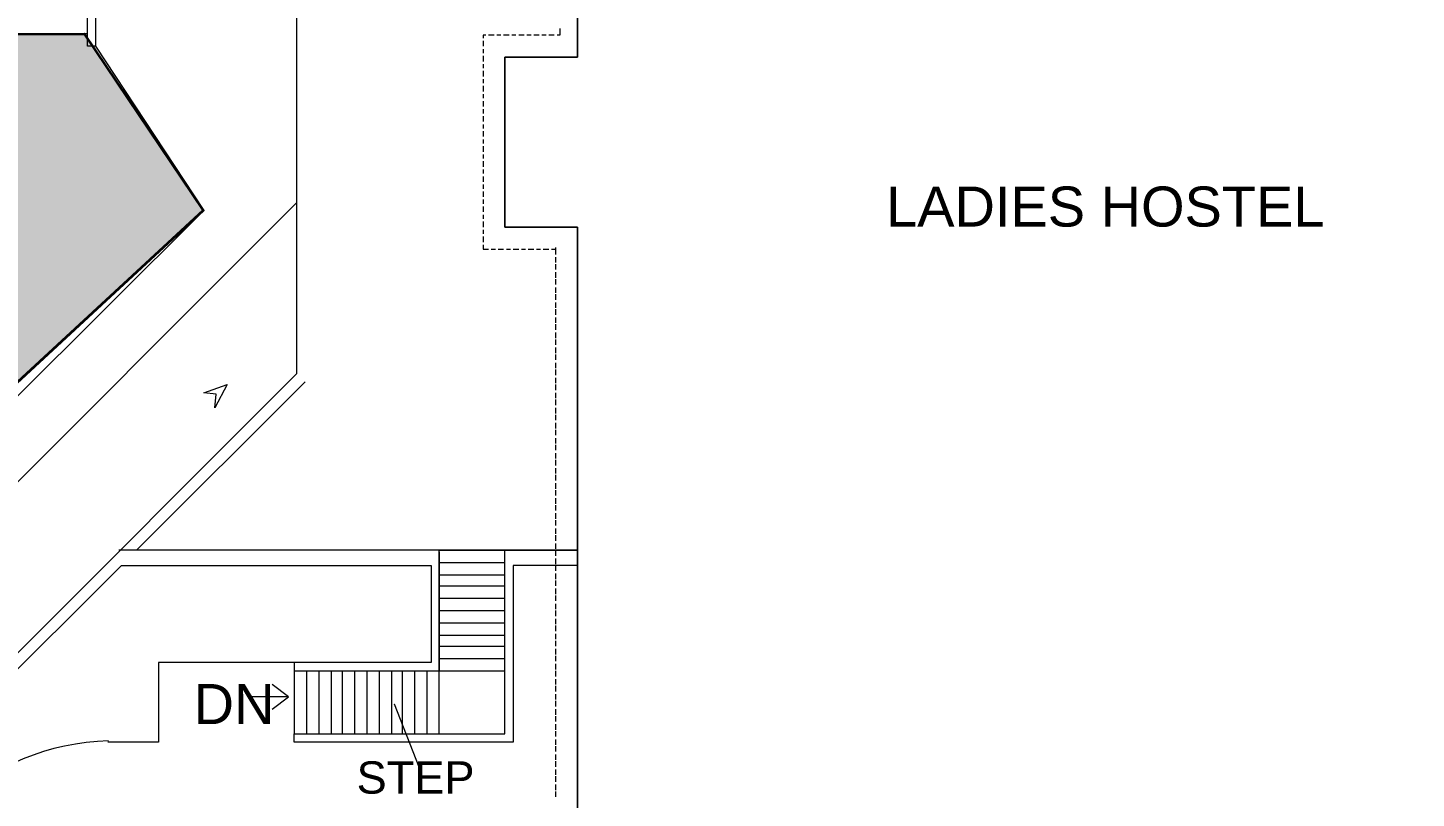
# Model space of a CAD drawing. Header units: inches. Extents: x 1969 to 240164, y 1364 to 46451.
# Drawn here: x 168813 to 172269, y 23350 to 25268 of the extents above; entities that cross this region are included whole.
import ezdxf

# ---------------------------------------------------------------- set-up
doc = ezdxf.new("R2010")
doc.units = ezdxf.units.IN
doc.header["$MEASUREMENT"] = 0
for name, color, linetype in [('PDF_0', 7, 'Continuous'), ('PDF_CAR', 7, 'Continuous'), ('PDF_ESElevation', 7, 'Continuous'), ('PDF_foot path', 7, 'Continuous'), ('PDF_HAT', 7, 'Continuous'), ('PDF_PAVING', 7, 'Continuous'), ('PDF_ROAD', 7, 'Continuous'), ('PDF_STAIR', 7, 'Continuous'), ('PDF_TEXT', 7, 'Continuous'), ('PDF_TXT', 7, 'Continuous'), ('PDF_Wall', 7, 'Continuous')]:
    doc.layers.add(name, color=color, linetype=linetype)
doc.styles.add('PDF ArialMT', font='arial.ttf')
doc.styles.add('PDF Swiss721BT-LightExtended', font='arial.ttf')

msp = doc.modelspace()

# ---------------------------------------------------------------- hatches: boundary and pattern name
at = {"true_color": 0xfecc66}
h = msp.add_hatch(color=31, dxfattribs=at)
h.dxf.hatch_style = 1
h.paths.add_polyline_path([(156967.4, 28209.4), (156912.1, 28340.6), (157524.9, 28598.6), (157580.1, 28467.4)], flags=16)
h.paths.add_polyline_path([(157536.6, 28363), (157591.9, 28231.8), (157192.3, 28063.4), (157137.1, 28194.5)], flags=16)
h.paths.add_polyline_path([(154852.7, 28546.9), (154852.7, 27891.7), (155038.5, 27979.7), (156003.2, 27318.4), (156909.9, 26439), (158530.8, 24959.6), (160652.7, 23026.9), (162922.6, 22253.3), (165835.6, 21248), (168809.7, 20013.6), (170282.3, 20013.6), (170282.3, 20930.5), (170180, 20930.5), (170180, 21537.9), (168581.3, 21537.9), (168581.3, 21268), (168482.8, 21089.5), (168348.8, 20997.2), (168155.7, 20970.7), (168017.4, 21014.5), (167923.5, 21083.9), (167725.8, 21308.9), (167655.3, 21439.5), (167565.5, 21762.2), (167565.5, 22689.6), (167581.5, 23018.7), (167673.6, 23290.8), (167808.8, 23482.1), (169249.4, 24813), (168952.9, 25252.8), (168107.1, 25252.1), (168049.9, 24933.9), (167942.1, 24664.2), (167818.2, 24463.8), (167637.1, 24257.4), (166188.2, 23032.1), (165749.4, 22662.3), (165552.7, 22549.6), (165126.4, 22419.4), (164733.5, 22412.9), (164453.4, 22471.3), (161014, 23643.9), (157138.3, 27175.3), (157067.4, 27343.3), (157042.9, 27524.7), (157087.7, 27768.2), (157155.7, 27900.8), (157258.2, 28022.6), (157361.5, 28102.6), (157525, 28177.8), (157758.7, 28207.4), (157684.7, 28657.3), (157511.7, 28637.6), (157255.8, 28555.8), (157112.3, 28477.1), (157066.6, 28459.5), (156822.1, 28395.8), (156647.2, 28379.1), (156156.6, 28453.5), (155354.3, 28793.9), (154852.7, 28547.5), (154852.7, 28546.4)])

# ---------------------------------------------------------------- linework, layer by layer
at = {"lineweight": 35}
msp.add_lwpolyline([(168107.1, 25252.1), (168952.9, 25252.8), (169249.4, 24813), (167808.8, 23482.1)], dxfattribs=at)
msp.add_lwpolyline([(168108.6, 25251.7), (168954.4, 25252.4), (169251, 24812.7), (167810.4, 23481.7)])
at = {"layer": 'PDF_0', "lineweight": 0}
msp.add_lwpolyline([(169251, 24359.3), (169308.9, 24379.8), (169278.2, 24321.8), (169281.7, 24355.9)], close=True, dxfattribs=at)
at = {"layer": 'PDF_CAR', "lineweight": 0}
msp.add_lwpolyline([(169724.8, 23585.6), (169724.8, 23585.6), (169724.8, 23585.6)], close=True, dxfattribs=at)
msp.add_lwpolyline([(169724.8, 23585.6), (169786.1, 23428.8)], dxfattribs=at)
at = {"layer": 'PDF_ESElevation', "lineweight": 0}
for points in [[(167918.2, 23377.6), (168637.4, 23987.8), (169482.8, 24833.1)], [(169475.9, 23687.8), (169138.5, 23687.8), (169138.5, 23490.1)]]:
    msp.add_lwpolyline(points, dxfattribs=at)
msp.add_arc((169031.1, 22891.9), 601.6, 91.6036, 173.7051, dxfattribs=at)
at = {"layer": 'PDF_foot path', "lineweight": 0}
for points in [[(168531.7, 24096.9), (169251, 24812.7)], [(169138.5, 23490.1), (169012.4, 23490.1)]]:
    msp.add_lwpolyline(points, dxfattribs=at)
at = {"layer": 'PDF_HAT', "lineweight": 0}
msp.add_lwpolyline([(170181.6, 24771.8), (170181.6, 22736.8), (170181.6, 21717.6), (170427, 21717.6), (170427, 21117.7), (171384.8, 21117.7), (171862, 21117.7), (172581.3, 21117.7), (172581.3, 29254.2), (170212.2, 29254.2), (170181.6, 29254.2), (170181.6, 25194.5), (170000.9, 25194.5), (170000.9, 24771.8)], close=True, dxfattribs=at)
at = {"layer": 'PDF_PAVING', "lineweight": 0}
msp.add_lwpolyline([(168981.7, 25221.7), (169251, 24812.7)], dxfattribs=at)
at = {"layer": 'PDF_ROAD', "lineweight": 0}
msp.add_lwpolyline([(170999.6, 29254.2), (172581.3, 29254.2), (172581.3, 21117.7), (170433.8, 21117.7), (170433.8, 21717.6), (170181.6, 21717.6), (170181.6, 24771.8), (170000.9, 24771.8), (170000.9, 25194.5), (170181.6, 25194.5), (170181.6, 28804.3)], dxfattribs=at)
at = {"layer": 'PDF_STAIR', "lineweight": 0}
for points in [[(169837.3, 23967.3), (170000.9, 23967.3)], [(169837.3, 23936.7), (170000.9, 23936.7)], [(169837.3, 23906), (170000.9, 23906)], [(169837.3, 23878.7), (170000.9, 23878.7)], [(169837.3, 23848), (170000.9, 23848)], [(169837.3, 23817.3), (170000.9, 23817.3)], [(169837.3, 23786.7), (170000.9, 23786.7)], [(169837.3, 23756), (170000.9, 23756)], [(169837.3, 23728.7), (170000.9, 23728.7)], [(169837.3, 23698), (170000.9, 23698)], [(169475.9, 23667.4), (169475.9, 23510.6)], [(169506.6, 23667.4), (169506.6, 23510.6)], [(169537.3, 23667.4), (169537.3, 23510.6)], [(169568, 23667.4), (169568, 23510.6)], [(169595.3, 23667.4), (169595.3, 23510.6)], [(169625.9, 23667.4), (169625.9, 23510.6)], [(169656.6, 23667.4), (169656.6, 23510.6)], [(169687.3, 23667.4), (169687.3, 23510.6)], [(169718, 23667.4), (169718, 23510.6)], [(169745.2, 23667.4), (169745.2, 23510.6)], [(169775.9, 23667.4), (169775.9, 23510.6)], [(169806.6, 23667.4), (169806.6, 23510.6)], [(169837.3, 23510.6), (169837.3, 23667.4), (170000.9, 23667.4)]]:
    msp.add_lwpolyline(points, dxfattribs=at)
at = {"layer": 'PDF_TXT', "lineweight": 0}
for points in [[(169953.2, 25249), (169946.4, 25249), (169946.4, 25242.2)], [(169946.4, 25235.4), (169946.4, 25221.7)], [(169973.6, 25249), (169960, 25249)], [(169990.7, 25249), (169980.4, 25249)], [(170011.1, 25249), (169997.5, 25249)], [(170028.2, 25249), (170017.9, 25249)], [(170048.6, 25249), (170035, 25249)], [(170065.7, 25249), (170055.4, 25249)], [(170086.1, 25249), (170072.5, 25249)], [(170103.2, 25249), (170092.9, 25249)], [(170123.6, 25249), (170110, 25249)], [(170137.2, 25266.1), (170137.2, 25249), (170130.4, 25249)], [(169946.4, 25214.9), (169946.4, 25204.7)], [(169946.4, 25197.9), (169946.4, 25184.2)], [(169946.4, 25177.4), (169946.4, 25167.2)], [(169946.4, 25160.4), (169946.4, 25146.7)], [(169946.4, 25139.9), (169946.4, 25129.7)], [(169946.4, 25122.9), (169946.4, 25109.3)], [(169946.4, 25102.4), (169946.4, 25092.2)], [(169946.4, 25085.4), (169946.4, 25071.8)], [(169946.4, 25064.9), (169946.4, 25054.7)], [(169946.4, 25047.9), (169946.4, 25034.3)], [(169946.4, 25027.4), (169946.4, 25017.2)], [(169946.4, 25010.4), (169946.4, 24996.8)], [(169946.4, 24989.9), (169946.4, 24979.7)], [(169946.4, 24972.9), (169946.4, 24959.3)], [(169946.4, 24952.5), (169946.4, 24942.2)], [(169946.4, 24935.4), (169946.4, 24921.8)], [(169946.4, 24915), (169946.4, 24904.7)], [(169946.4, 24897.9), (169946.4, 24884.3)], [(169946.4, 24877.5), (169946.4, 24867.2)], [(169946.4, 24860.4), (169946.4, 24846.8)], [(169946.4, 24840), (169946.4, 24829.7)], [(169946.4, 24822.9), (169946.4, 24809.3)], [(169946.4, 24802.5), (169946.4, 24792.2)], [(169946.4, 24785.4), (169946.4, 24771.8)], [(169946.4, 24765), (169946.4, 24754.7)], [(169946.4, 24747.9), (169946.4, 24734.3)], [(169946.4, 24727.5), (169946.4, 24717.2), (169960, 24717.2)], [(169966.8, 24717.2), (169977, 24717.2)], [(169983.8, 24717.2), (169997.5, 24717.2)], [(170004.3, 24717.2), (170014.5, 24717.2)], [(170021.3, 24717.2), (170035, 24717.2)], [(170041.8, 24717.2), (170052, 24717.2)], [(170058.8, 24717.2), (170072.5, 24717.2)], [(170079.3, 24717.2), (170089.5, 24717.2)], [(170096.3, 24717.2), (170110, 24717.2)], [(170116.8, 24717.2), (170127, 24717.2)], [(170127, 24720.7), (170127, 24703.6)], [(170127, 24696.8), (170127, 24683.2)], [(170127, 24679.8), (170127, 24666.1)], [(170127, 24659.3), (170127, 24645.7)], [(170127, 24642.3), (170127, 24628.6)], [(170127, 24621.8), (170127, 24608.2)], [(170127, 24604.8), (170127, 24591.1)], [(170127, 24584.3), (170127, 24570.7)], [(170127, 24567.3), (170127, 24553.6)], [(170127, 24546.8), (170127, 24533.2)], [(170127, 24529.8), (170127, 24516.1)], [(170127, 24509.3), (170127, 24495.7)], [(170127, 24492.3), (170127, 24478.6)], [(170127, 24471.8), (170127, 24458.2)], [(170127, 24454.8), (170127, 24441.1)], [(170127, 24434.3), (170127, 24420.7)], [(170127, 24417.3), (170127, 24403.6)], [(170127, 24396.8), (170127, 24383.2)], [(170127, 24379.8), (170127, 24366.2)], [(170127, 24359.3), (170127, 24345.7)], [(170127, 24342.3), (170127, 24328.7)], [(170127, 24321.8), (170127, 24308.2)], [(170127, 24304.8), (170127, 24291.2)], [(170127, 24284.3), (170127, 24270.7)], [(170127, 24267.3), (170127, 24253.7)], [(170127, 24246.8), (170127, 24233.2)], [(170127, 24229.8), (170127, 24216.2)], [(170127, 24209.4), (170127, 24195.7)], [(170127, 24192.3), (170127, 24178.7)], [(170127, 24171.9), (170127, 24158.2)], [(170127, 24154.8), (170127, 24141.2)], [(170127, 24134.4), (170127, 24120.7)], [(170127, 24117.3), (170127, 24103.7)], [(170127, 24096.9), (170127, 24083.2)], [(170127, 24079.8), (170127, 24066.2)], [(170127, 24059.4), (170127, 24045.7)], [(170127, 24042.3), (170127, 24028.7)], [(170127, 24021.9), (170127, 24008.2)], [(170127, 24004.8), (170127, 23991.2)], [(170127, 23984.4), (170127, 23970.7)], [(170127, 23967.3), (170127, 23953.7)], [(170127, 23946.9), (170127, 23933.2)], [(170127, 23929.8), (170127, 23916.2)], [(170127, 23909.4), (170127, 23895.7)], [(170127, 23892.3), (170127, 23878.7)], [(170127, 23871.9), (170127, 23858.3)], [(170127, 23854.8), (170127, 23841.2)], [(170127, 23834.4), (170127, 23820.8)], [(170127, 23817.3), (170127, 23803.7)], [(170127, 23796.9), (170127, 23783.3)], [(170127, 23779.9), (170127, 23766.2)], [(170127, 23759.4), (170127, 23745.8)], [(170127, 23742.4), (170127, 23728.7)], [(170127, 23721.9), (170127, 23708.3)], [(170127, 23704.9), (170127, 23691.2)], [(170127, 23684.4), (170127, 23670.8)], [(170127, 23667.4), (170127, 23653.7)], [(170127, 23646.9), (170127, 23633.3)], [(170127, 23629.9), (170127, 23616.2)], [(170127, 23609.4), (170127, 23595.8)], [(170127, 23592.4), (170127, 23578.7)], [(170127, 23571.9), (170127, 23558.3)], [(170127, 23554.9), (170127, 23541.2)], [(170127, 23534.4), (170127, 23520.8)], [(170127, 23517.4), (170127, 23503.7)], [(170127, 23496.9), (170127, 23483.3)], [(170127, 23479.9), (170127, 23466.3)], [(170127, 23459.4), (170127, 23445.8)], [(170127, 23442.4), (170127, 23428.8)], [(170127, 23421.9), (170127, 23408.3)], [(170127, 23404.9), (170127, 23391.3)], [(170127, 23384.4), (170127, 23370.8)], [(170127, 23367.4), (170127, 23353.8)]]:
    msp.add_lwpolyline(points, dxfattribs=at)
at = {"layer": 'PDF_Wall', "lineweight": 0}
for points in [[(168981.7, 31879), (168981.7, 25221.7), (168961.2, 25221.7), (168961.2, 31879)], [(168034.1, 21185.8), (168017, 21206.3), (168017, 22941.3), (169482.8, 24407.1), (169482.8, 24771.8), (169482.8, 25804.6)], [(168954.4, 25252.4), (167952.3, 25252.4)], [(168961.2, 25252.4), (167959.1, 25252.4)], [(169083.9, 23967.3), (169503.2, 24386.6)], [(169850.9, 23967.3), (169622.5, 23967.3), (169039.6, 23967.3)], [(170181.6, 23929.8), (170021.3, 23929.8), (170021.3, 23490.1), (169475.9, 23490.1), (169475.9, 23510.6), (170000.9, 23510.6), (170000.9, 23967.3), (170181.6, 23967.3), (169786.1, 23967.3)], [(169837.3, 23963.9), (169837.3, 23667.4), (169837.3, 23967.3)], [(168040.9, 22927.7), (169046.5, 23929.8), (169816.8, 23929.8), (169816.8, 23687.8), (169475.9, 23687.8), (169475.9, 23667.4), (169837.3, 23667.4)], [(169462.3, 23602.6), (169421.4, 23633.3)], [(169421.4, 23571.9), (169462.3, 23602.6), (169370.3, 23602.6)]]:
    msp.add_lwpolyline(points, dxfattribs=at)

# ---------------------------------------------------------------- texts
at = {"layer": 'PDF_TEXT', "attachment_point": 4}
for s, insert, char_height, style in [('  LADIES HOSTEL', (170872.3, 24822.1), 99.699, 'PDF Swiss721BT-LightExtended'), ('DN', (169225.8, 23584.7), 99.7, 'PDF Swiss721BT-LightExtended'), ('STEP', (169631.5, 23401.4), 80.47, 'PDF ArialMT')]:
    msp.add_mtext(s, dxfattribs=dict(at, insert=insert, char_height=char_height, style=style))

doc.saveas('drawing.dxf')
